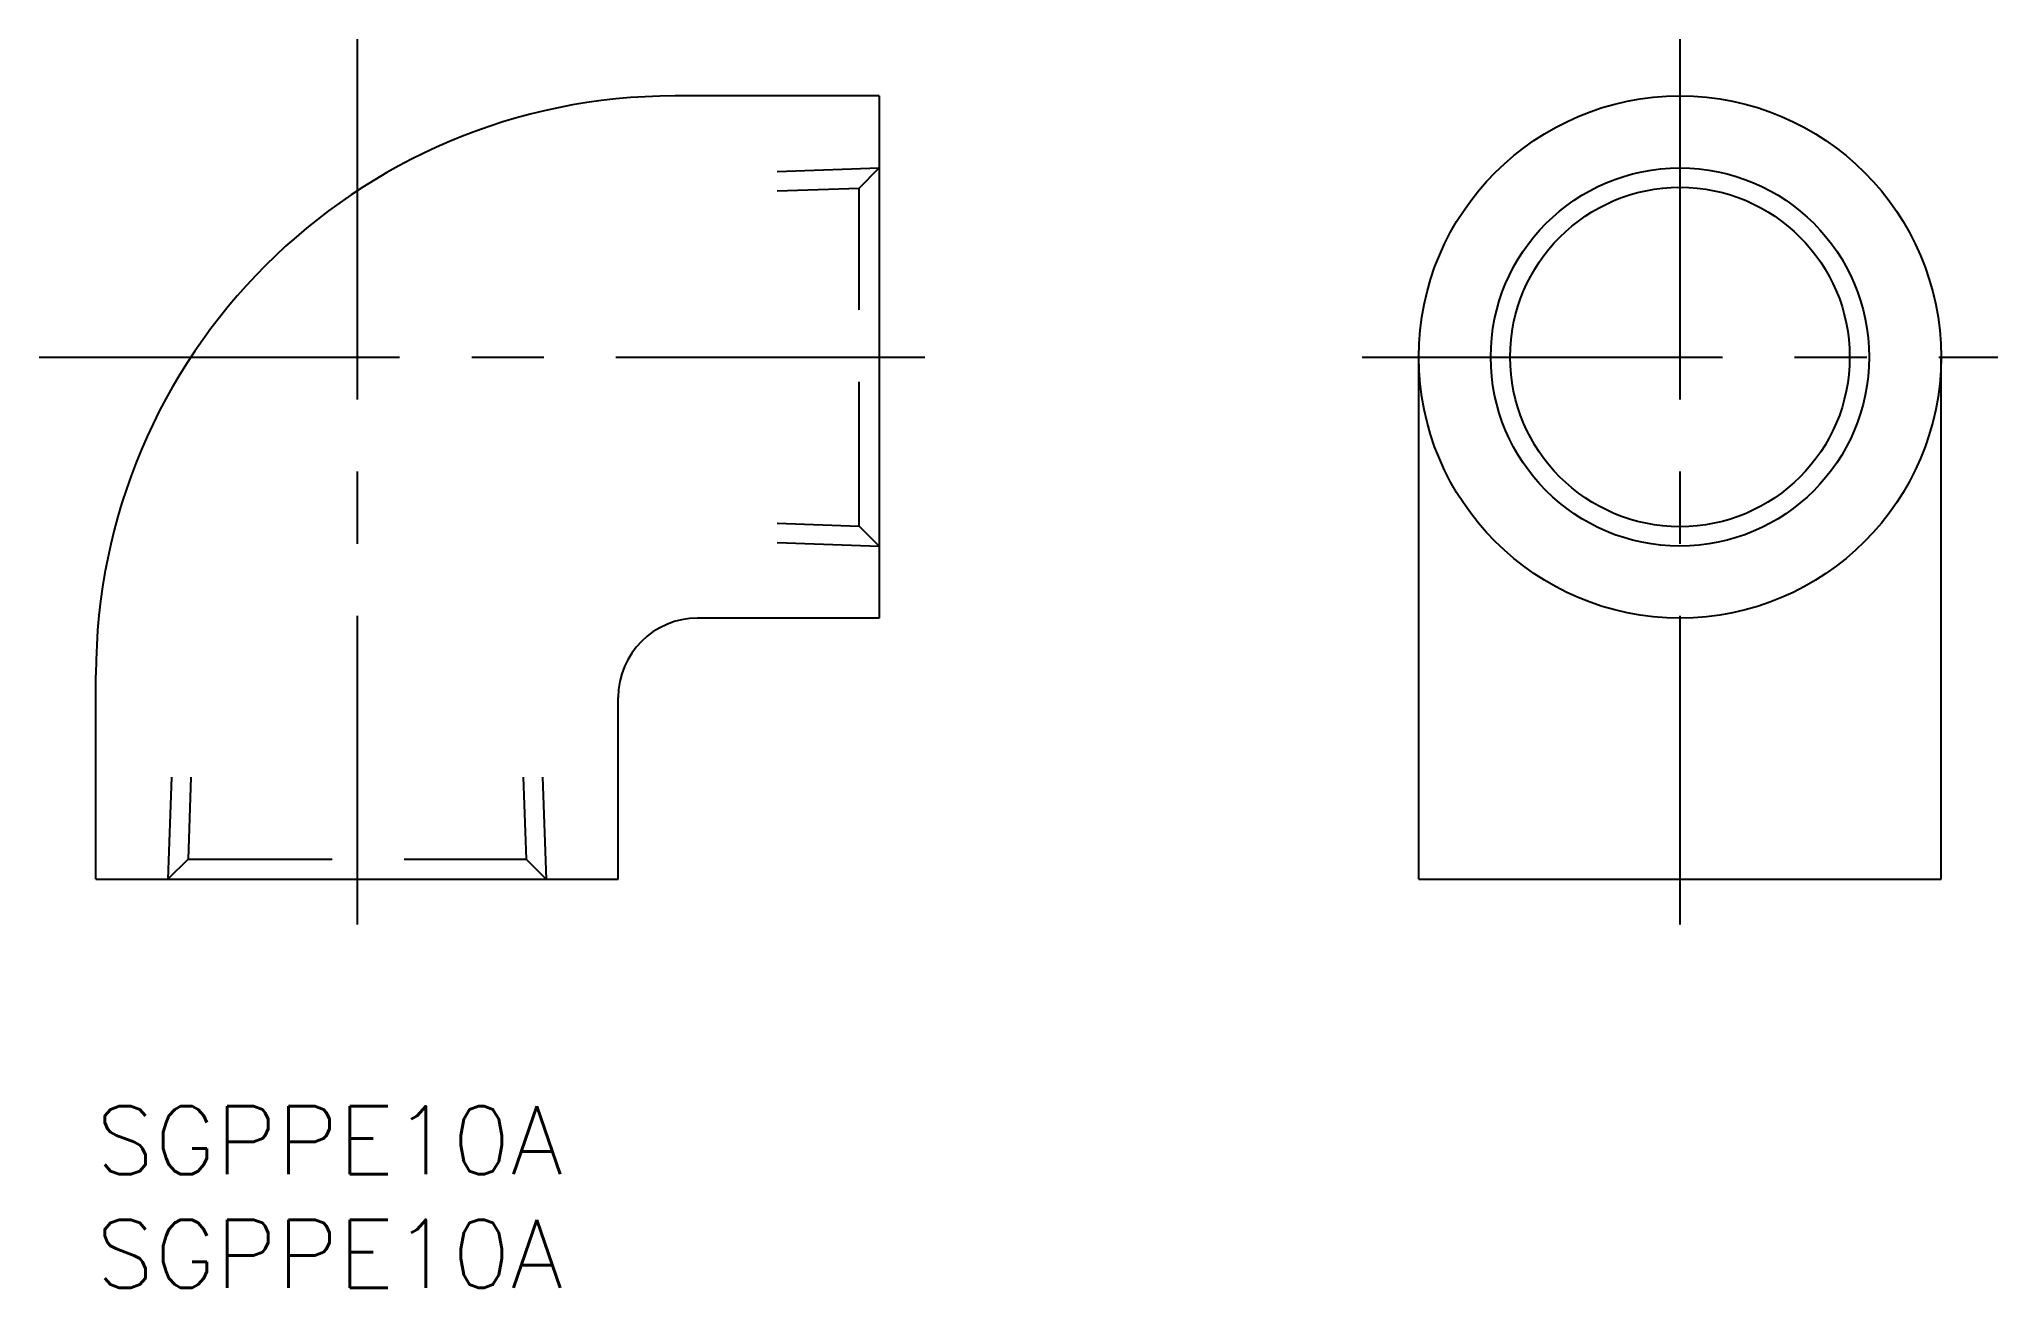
# Model space of a CAD drawing. Extents: x -2.5 to 83.8, y -8 to 47.
import ezdxf

# ---------------------------------------------------------------- set-up
doc = ezdxf.new("R2010")
doc.units = 0
doc.header["$LTSCALE"] = 0.5
doc.linetypes.add('CENTER', pattern=[50.8, 31.75, -6.35, 6.35, -6.35])
doc.linetypes.add('DASHED', pattern=[19.05, 12.7, -6.35])
for name, color, linetype in [('MSM_CENTER', 1, 'CENTER'), ('MSM_CONTINUOUS', 7, 'CONTINUOUS'), ('MSM_DASHED', 4, 'DASHED'), ('MSM_NARROW', 5, 'CONTINUOUS'), ('MSM_PART_NUMBER', 7, 'CONTINUOUS')]:
    doc.layers.add(name, color=color, linetype=linetype)
doc.styles.get("Standard").update_dxf_attribs({"font": 'txt.shx', "height": 3, "bigfont": 'bigfont.shx'})

# ---------------------------------------------------------------- blocks, each defined once
blk = doc.blocks.new('*U9')
at = {"layer": 'MSM_PART_NUMBER'}
blk.add_text('SGPPE10A', height=3, dxfattribs=at).set_placement((0, -3))
blk = doc.blocks.new('*U10')
at = {"layer": 'MSM_PART_NUMBER'}
blk.add_text('SGPPE10A', height=3, dxfattribs=at).set_placement((0, -8))

msp = doc.modelspace()

# ---------------------------------------------------------------- linework, layer by layer
at = {"layer": 'MSM_CENTER'}
for p, q in [((11.5, 47), (11.5, 8)), ((69.761, 47), (69.761, 8)), ((-2.5, 33), (36.5, 33)), ((55.761, 33), (83.761, 33))]:
    msp.add_line(p, q, dxfattribs=at)
at = {"layer": 'MSM_CONTINUOUS'}
for p, q in [((34.5, 44.5), (25.5, 44.5)), ((34.5, 44.5), (34.5, 21.5)), ((58.261, 10), (58.261, 33)), ((81.261, 10), (81.261, 33)), ((34.5, 21.5), (26.5, 21.5)), ((0, 10), (0, 19)), ((23, 10), (23, 18)), ((0, 10), (23, 10)), ((58.261, 10), (81.261, 10))]:
    msp.add_line(p, q, dxfattribs=at)
for radius in [11.5, 7.475]:
    msp.add_circle((69.761, 33), radius, dxfattribs=at)
for centre, radius in [((25.5, 19), 25.5), ((26.5, 18), 3.5)]:
    msp.add_arc(centre, radius, 90, 180, dxfattribs=at)
at = {"layer": 'MSM_DASHED'}
for p, q in [((30, 41.174), (34.5, 41.331)), ((33.613, 40.444), (34.5, 41.331)), ((30, 40.318), (33.613, 40.444)), ((33.613, 25.556), (33.613, 40.444)), ((30, 25.682), (33.613, 25.556)), ((33.613, 25.556), (34.5, 24.669)), ((30, 24.826), (34.5, 24.669)), ((3.326, 14.5), (3.169, 10)), ((4.182, 14.5), (4.056, 10.887)), ((18.818, 14.5), (18.944, 10.887)), ((19.674, 14.5), (19.831, 10)), ((4.056, 10.887), (3.169, 10)), ((4.056, 10.887), (18.944, 10.887)), ((18.944, 10.887), (19.831, 10))]:
    msp.add_line(p, q, dxfattribs=at)
at = {"layer": 'MSM_NARROW'}
msp.add_circle((69.761, 33), 8.331, dxfattribs=at)

# ---------------------------------------------------------------- block references
at = {"layer": 'MSM_CONTINUOUS'}
for name in ['*U9', '*U10']:
    msp.add_blockref(name, (0, 0), dxfattribs=at)

doc.saveas('drawing.dxf')
